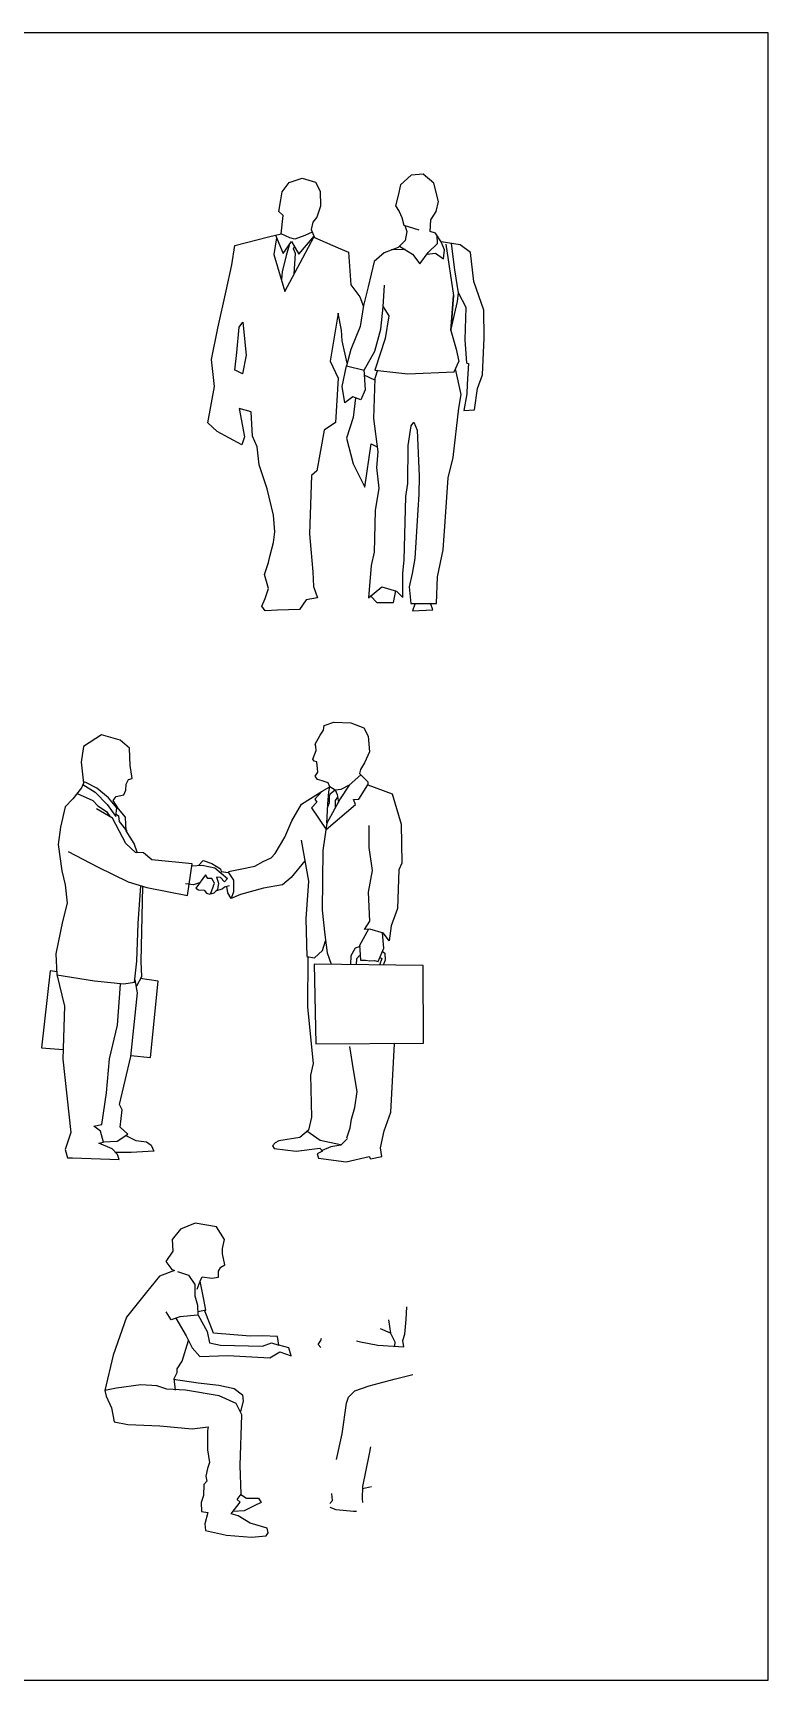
# Model space of a CAD drawing. Header units: centimetres. Extents: x 56177 to 99483, y 493 to 15482.
# Drawn here: x 58667 to 58965, y 3838 to 4505 of the extents above; entities that cross this region are included whole.
import ezdxf

# ---------------------------------------------------------------- set-up
doc = ezdxf.new("R2010")
doc.units = ezdxf.units.CM
doc.header["$MEASUREMENT"] = 0

msp = doc.modelspace()

# ---------------------------------------------------------------- linework, layer by layer
for p, q in [((58836.06, 4384.64), (58837.1, 4398.89)), ((58838.66, 4396.47), (58839.18, 4399.93)), ((58836.06, 4384.64), (58838.66, 4396.47))]:
    msp.add_line(p, q)
for points in [[(56177.13, 3837.88), (58964.56, 3837.88), (58964.56, 4505.25), (56177.13, 4505.25)], [(58780.65, 4127.98), (58781.28, 4095.72), (58824.98, 4095.93), (58824.77, 4127.35)]]:
    msp.add_lwpolyline(points, close=True)
for points in [[(58793.96, 4371.43), (58792.04, 4380.48), (58791.77, 4384.87), (58790.39, 4391.73), (58787.1, 4372.25), (58790.39, 4365.39), (58789.31, 4347.43), (58784.7, 4344.28), (58781.75, 4327.79), (58779.61, 4325.92), (58778.77, 4302.28), (58779.32, 4296.09), (58780.13, 4286.93), (58780.4, 4281.01), (58782.01, 4276.43), (58777.43, 4275.62), (58774.74, 4271.58), (58765.84, 4271.31), (58760.72, 4271.04), (58759.37, 4272.93), (58760.72, 4276.16), (58762.07, 4280.2), (58760.45, 4285.85), (58762.07, 4290.7), (58762.61, 4293.12), (58764.22, 4298.78), (58764.76, 4303.09), (58764.22, 4309.82), (58761.53, 4320.56), (58758.29, 4330.25), (58757.49, 4337.52), (58755.6, 4341.83), (58755.06, 4351.79), (58750.21, 4353.14), (58752.37, 4341.56), (58751.29, 4338.33), (58741.32, 4343.72), (58737.54, 4347.22), (58740.19, 4362.06), (58739, 4373), (58741.62, 4385.6), (58744.95, 4400.81), (58747.33, 4411.27), (58748.52, 4419.12), (58762.08, 4422.68), (58767.32, 4423.87), (58768.1, 4431.32), (58766.39, 4432.9), (58767.18, 4437.62), (58767.7, 4440.9), (58770.46, 4444.71), (58775.72, 4446.42), (58781.23, 4444.84), (58783.07, 4441.17), (58783.2, 4435.13), (58781.76, 4430.54), (58780.05, 4428.57), (58779.39, 4425.55), (58780.84, 4422.4), (58790.43, 4418.2), (58794.5, 4416.36), (58795.55, 4403.16), (58799.08, 4398.34), (58800.61, 4394.4)], [(58842.55, 4371.4), (58843.14, 4371.27), (58842.62, 4362.96), (58842.44, 4358.98), (58841.23, 4352.23), (58845.56, 4352.57), (58846.77, 4361.23), (58848.85, 4366.77), (58849.55, 4381.66), (58849.37, 4392.91), (58845.39, 4404.51), (58844, 4416.28), (58839.84, 4419.4), (58832.05, 4420.61), (58829.84, 4424.11), (58827.67, 4424.83), (58827.91, 4429.52), (58830.13, 4432.93), (58831.04, 4437.02), (58829.07, 4444.44), (58824.83, 4448.07), (58819.98, 4447.62), (58815.58, 4443.68), (58814.68, 4439.44), (58813.61, 4435.2), (58815.13, 4432.93), (58816.19, 4430.51), (58816.95, 4427.33), (58823.01, 4425.52)], [(58817.4, 4427.2), (58818.13, 4424.84), (58817.58, 4421.13), (58814.68, 4418.38), (58809.04, 4416.17), (58804.91, 4412.6), (58802.57, 4402.42), (58800.68, 4394.81), (58799.29, 4386.33), (58795.48, 4376.98), (58793.75, 4370.4), (58800.85, 4368.67), (58805.19, 4376.29), (58807.61, 4385.29), (58808.65, 4394.29), (58810.9, 4390.66), (58809.35, 4381.48), (58805.19, 4368.67), (58818.53, 4367.12), (58837.42, 4367.98), (58839.32, 4372.14)], [(58765.37, 4422.27), (58764.3, 4415.54), (58768.81, 4400.45), (58776.02, 4414.07), (58780.66, 4422.79)], [(58764.92, 4423.33), (58768.13, 4415.88), (58771.51, 4420.72), (58774.44, 4415.65), (58780.62, 4422.87)], [(58779.88, 4424.5), (58776.92, 4423.2), (58772.75, 4421.73), (58770.72, 4422.18), (58767.32, 4423.87)], [(58770.49, 4419.25), (58769.26, 4415.09), (58767.68, 4408.44), (58767.36, 4405.28)], [(58772.56, 4407.54), (58773.09, 4415.88), (58772.3, 4417.79), (58772.63, 4418.78)], [(58815.26, 4418.92), (58820.43, 4415.67), (58823.47, 4411.74), (58826.8, 4416.28), (58830.59, 4419.91), (58830.46, 4423.28)], [(58826.34, 4415.67), (58829.83, 4415.98), (58833.01, 4413.71), (58833.47, 4417.34), (58832.1, 4420.67)], [(58833.99, 4419.63), (58837.1, 4398.89), (58836.06, 4384.64), (58838.14, 4377.12), (58839.32, 4372.14)], [(58842.55, 4371.42), (58841.77, 4381.01), (58842.29, 4393.97), (58839.18, 4399.93), (58837.62, 4409.26), (58836.32, 4419.89)], [(58817.55, 4417.49), (58812.04, 4417.35)], [(58808.65, 4394.29), (58809.08, 4403.1)], [(58748.55, 4368.64), (58749.3, 4375.77), (58750.3, 4386.03), (58751.8, 4388.03), (58753.06, 4374.64), (58751.55, 4367.14), (58748.42, 4368.76)], [(58793.09, 4355.4), (58791.93, 4361.97), (58793.75, 4370.4)], [(58800.73, 4368.9), (58801.28, 4360.58), (58799.51, 4356.63), (58796.37, 4357.85), (58793.09, 4355.4)], [(58805.19, 4364.57), (58800.89, 4366.53)], [(58806.34, 4368.59), (58805.21, 4365.22), (58804.73, 4349.02), (58806.45, 4335.55), (58805.94, 4329.11), (58806.91, 4320.75), (58805.29, 4311.71), (58804.97, 4294.92), (58803.68, 4289.43), (58802.69, 4276.32), (58808.1, 4280.77), (58813.99, 4279.02), (58816.53, 4276.48), (58816.53, 4286.33), (58817.17, 4291.57), (58817.79, 4317.48), (58818.59, 4322.68), (58818.79, 4338.08), (58819.99, 4346.08), (58820.99, 4347.48), (58822.4, 4344.28), (58823.2, 4325.68), (58823, 4318.28), (58822.6, 4312.08), (58821.4, 4292.29), (58820.39, 4286.29), (58819.19, 4280.89), (58819.84, 4274.12), (58830.17, 4274.12), (58830.68, 4284.94), (58832.95, 4295.77), (58833.7, 4307.35), (58834.96, 4324.97), (58836.98, 4333.27), (58839.24, 4353.16), (58840.25, 4358.7), (58837.94, 4369.11)], [(58797.45, 4357.43), (58796.41, 4349.48), (58793.79, 4341.11), (58796.41, 4330.64), (58801.13, 4321.22), (58803.75, 4338.75), (58806.19, 4337.61)], [(58803.54, 4277.06), (58806.06, 4274.54), (58812.84, 4274.43), (58813.72, 4279.24)], [(58821.38, 4273.77), (58820.51, 4271.15), (58828.72, 4271.48), (58827.84, 4274.21)], [(58745.9, 4165.49), (58750.6, 4166.39), (58756.59, 4167.69), (58759.99, 4169.58), (58763.19, 4170.98), (58764.79, 4172.78), (58768.71, 4179.34), (58771.56, 4186.01), (58775.46, 4192.81), (58783.83, 4198.03), (58787.02, 4199.82), (58786.32, 4201.46), (58783.9, 4202.23), (58781.96, 4202.7), (58781.07, 4204.16), (58782.1, 4205.67), (58781.76, 4209.86), (58780.66, 4210.21), (58780.11, 4210.96), (58781.41, 4214.51), (58781.32, 4216.15), (58780.98, 4217.1), (58783.07, 4220.78), (58784.38, 4222.74), (58784.7, 4224.59), (58788.62, 4226), (58795.49, 4225.78), (58800.83, 4223.72), (58802.46, 4220.34), (58803, 4213.92), (58801.04, 4209.57), (58799.41, 4206.85), (58798.97, 4205.22), (58802.35, 4201.84), (58802.35, 4200.64), (58812.31, 4196.99), (58815.85, 4184.7), (58816.16, 4168.87), (58814.93, 4166.11), (58814.4, 4150.53), (58811.82, 4143.47), (58811, 4137.37), (58808.7, 4140.49), (58803.26, 4142.12), (58801.09, 4141.98), (58803.26, 4145.37), (58802.72, 4157.18), (58804.21, 4165.86), (58802.86, 4175.22), (58802.86, 4184.18)], [(58709.09, 4172.95), (58707.77, 4176.89), (58704.49, 4181.97), (58704.16, 4187.56), (58701.36, 4190.84), (58699.23, 4194.29), (58700.38, 4195.93), (58703.5, 4196.58), (58704.32, 4198.39), (58704.49, 4200.85), (58705.47, 4202.82), (58706.95, 4203.15), (58706.29, 4206.76), (58706.13, 4208.24), (58705.8, 4215.46), (58702.02, 4218.74), (58694.46, 4220.88), (58687.23, 4216.12), (58686.25, 4209.72), (58687.16, 4201.32), (58686.41, 4199.37), (58682.8, 4194.94), (58679.68, 4191.66), (58677.87, 4183.45), (58676.88, 4176.39), (58678.36, 4165.72), (58679.68, 4160.14), (58680.54, 4152.71), (58678.69, 4145.29), (58675.9, 4132.08), (58676.37, 4123.74), (58679.5, 4110.91), (58678.76, 4089.41), (58682.09, 4059.75), (58679.76, 4052.81), (58680.67, 4049.52), (58682.77, 4049.42), (58701.62, 4048.8), (58701.01, 4050.85), (58698.75, 4053.1), (58693.43, 4055.35), (58695.27, 4055.76), (58694.04, 4060.26), (58691.38, 4062.31), (58694.66, 4062.92), (58696.5, 4075.81), (58697.73, 4089.52), (58701.01, 4103.23), (58702.23, 4119.81)], [(58799.58, 4204.61), (58794.82, 4200.4), (58791.21, 4194.87), (58785.84, 4185.1), (58786.16, 4192.71), (58786.64, 4197.76), (58786.97, 4199.79)], [(58686.91, 4200.79), (58691.95, 4197.61), (58696.72, 4192.57), (58700.28, 4187.75), (58700.7, 4191.35), (58697.36, 4195.27), (58692.53, 4199.2), (58688.18, 4201.53), (58687.11, 4201.76)], [(58783.83, 4198.03), (58780.89, 4194.81), (58781.75, 4193.57), (58779.53, 4191.35), (58785.47, 4182.48)], [(58785.47, 4182.48), (58797.36, 4192.59), (58796.59, 4194.68), (58798.68, 4194.79), (58802.35, 4200.64)], [(58786.38, 4195), (58787.2, 4197.12), (58789.21, 4198.64), (58789.93, 4196.72), (58790.45, 4193.49)], [(58786.96, 4199.97), (58789.21, 4198.64), (58791.53, 4198.8), (58795.16, 4200.7)], [(58684.59, 4197.14), (58690.92, 4194.24), (58692.93, 4192.09), (58696.56, 4189.81), (58697.95, 4187.61)], [(58786.1, 4191.3), (58786.8, 4193.51), (58786.86, 4196.25)], [(58790.09, 4195.59), (58789.21, 4194.31), (58789.21, 4191.22)], [(58680.96, 4173.53), (58692.91, 4167.39), (58705.21, 4161.24), (58712.77, 4158.96), (58729.29, 4155.8), (58731.22, 4168.62), (58714.88, 4170.2), (58711.54, 4173.01), (58708.2, 4173.18), (58704.33, 4176.87), (58698.89, 4187.05), (58692.38, 4190.92)], [(58700.38, 4188.75), (58701.34, 4188.01), (58701.66, 4185.68), (58704.67, 4181.79)], [(58785.84, 4185.1), (58784.09, 4174), (58783.82, 4149.83), (58784.92, 4139.8), (58785.86, 4132.59), (58787.55, 4127.88)], [(58775.34, 4178.14), (58778.36, 4161.59), (58777.28, 4146.33), (58777.71, 4131.07), (58780.78, 4130.5), (58783.98, 4133.53), (58785.23, 4137.45)], [(58731.01, 4167.79), (58735.31, 4167.99), (58740.41, 4166.99), (58745.5, 4162.7), (58744.3, 4161.3), (58742.7, 4162.99), (58741.01, 4163.19), (58741.81, 4160.8), (58741.51, 4158.2), (58740.01, 4156.71), (58738.61, 4156.31), (58740.21, 4160.8), (58739.21, 4162.6), (58737.61, 4162.7), (58736.61, 4164.09), (58732.71, 4158.8), (58733.81, 4158), (58736.01, 4157.9), (58737.01, 4156.71), (58738.31, 4156.31)], [(58733.71, 4167.89), (58735.61, 4169.88), (58739.21, 4168.68), (58742.7, 4166.59), (58743, 4165.49), (58745.8, 4165.09)], [(58745.8, 4165.19), (58747.9, 4162), (58748, 4157.3), (58747, 4154.61), (58745.6, 4156.91), (58745.2, 4159.4)], [(58776.85, 4169.76), (58771.26, 4163.1), (58767.81, 4160.09), (58760.07, 4158.8), (58750.82, 4156.22), (58747, 4154.61)], [(58676.4, 4123.6), (58691.69, 4121.23), (58703.58, 4119.98), (58707.84, 4120.69), (58708.72, 4129.2), (58709.26, 4144.45), (58710.37, 4159.69)], [(58708.72, 4119.1), (58710.85, 4123), (58710.5, 4129.02), (58711.17, 4159.44)], [(58734.21, 4160.9), (58731.71, 4160.1), (58728.52, 4160.5)], [(58740.81, 4157.6), (58743.3, 4158.4), (58744.3, 4159.3), (58746.4, 4159.8)], [(58802.72, 4142.08), (58798.96, 4135.48), (58799.18, 4133.77), (58799.39, 4129.6), (58801.42, 4129.5), (58803.24, 4129.28), (58805.05, 4129.39), (58806.55, 4129.07), (58808.9, 4134.41), (58808.33, 4140.6)], [(58799.28, 4135.16), (58797.25, 4134.41), (58795.54, 4131.31), (58795.38, 4127.77)], [(58797.76, 4127.73), (58797.89, 4130.24), (58798.96, 4131.42)], [(58808.3, 4133.04), (58809.22, 4132.38), (58809.44, 4129.5), (58808.61, 4127.58)], [(58676.45, 4124.8), (58673.68, 4125.19), (58670.14, 4094.1), (58678.89, 4093.32)], [(58778.11, 4131), (58777.88, 4110.51), (58780.2, 4087.7), (58779.13, 4083.02), (58779.56, 4065.99), (58778.28, 4060.67), (58774.87, 4057.69), (58766.35, 4056.41), (58764.85, 4055.56), (58763.79, 4054.28), (58764.43, 4053.21), (58773.38, 4052.15), (58782.97, 4053.43), (58784.03, 4052.15), (58781.9, 4051.09), (58782.36, 4049.39), (58793.59, 4047.88), (58802.99, 4050.06), (58803.49, 4049.06), (58808.02, 4050.06), (58807.51, 4053.58), (58809.02, 4060.45), (58811.71, 4067.99), (58813.22, 4095.63)], [(58807.28, 4130.72), (58808.05, 4130.24), (58807.1, 4127.6)], [(58695.21, 4055.99), (58700.8, 4056.17), (58705.1, 4059.03), (58702.03, 4061.9), (58702.85, 4068.86), (58701.82, 4071.11), (58706.33, 4090.55), (58708.99, 4116.33), (58708.17, 4121.65)], [(58706.36, 4090.87), (58714.37, 4090.16), (58717.49, 4121.04), (58710.09, 4122.19)], [(58793.93, 4057.6), (58795.27, 4061.62), (58795.77, 4065.14), (58797.12, 4069.83), (58798.12, 4076.36), (58796.61, 4085.08), (58795.1, 4094.63)], [(58704.39, 4058.56), (58708.42, 4056.55), (58712.73, 4055.92), (58714.63, 4054.65), (58715.65, 4052.11), (58706.51, 4051.61), (58700.25, 4051.61)], [(58777.66, 4060.45), (58783.03, 4056.59), (58791.25, 4054.92)], [(58794.1, 4057.26), (58791.41, 4054.58), (58787.39, 4053.91), (58783.87, 4052.41)], [(58724.47, 3955.35), (58723.97, 3960.1), (58725.17, 3962.51), (58725.11, 3963.96), (58727.18, 3967.03), (58729.77, 3975.4), (58731.22, 3972.43), (58734.31, 3968.92), (58745.69, 3969.34), (58762.68, 3968.5), (58766.78, 3970.92), (58771.3, 3969.3), (58770.42, 3972.45), (58766.34, 3973.55), (58765.72, 3977.02), (58759.69, 3977.41), (58754.76, 3977.17), (58739.8, 3978.42), (58738.55, 3981.94), (58736.14, 3987.69), (58736.75, 3987.81), (58735.89, 3992.11), (58734.49, 3999.44), (58735.24, 4001.32), (58739.2, 4000.69), (58741.85, 4001.07), (58741.85, 4003.52), (58742.79, 4005.22), (58744.49, 4006.16), (58743.55, 4010.51), (58743.55, 4012.77), (58744.3, 4016.36), (58741.09, 4021.46), (58732.4, 4022.97), (58726.54, 4020.51), (58723.14, 4016.36), (58723.33, 4011.64), (58720.49, 4007.49), (58723, 4004.21), (58724.06, 4003.84), (58717.99, 4001.55), (58712.66, 3995.05), (58704.65, 3984.88), (58699.14, 3969.54), (58695.8, 3955.21), (58696.3, 3952.87), (58698.47, 3948.21), (58699.64, 3942.54), (58705.15, 3941.37), (58718.16, 3940.87), (58731.18, 3939.71), (58737.68, 3940.54), (58737.48, 3938.84), (58737.37, 3931.2), (58738.29, 3925.99), (58737.48, 3923.55), (58736.79, 3920.43), (58737.13, 3918.46), (58735.98, 3917.07), (58735.86, 3912.67), (58734.82, 3909.89), (58734.96, 3906.14), (58737.56, 3905.75), (58736.37, 3901.13), (58736.58, 3898.47), (58745.18, 3896.53), (58755.31, 3895.71), (58761.25, 3896.32), (58761.96, 3897.55), (58761.55, 3899.49), (58754.7, 3901.43), (58749.78, 3904.4), (58747.02, 3905.22), (58750.6, 3910.02), (58749.48, 3911.05), (58751.01, 3913.19), (58750.59, 3924.77), (58751.28, 3945.3), (58749.1, 3950), (58742.21, 3952.99), (58728.55, 3955.4), (58720.97, 3955.74), (58716.95, 3957.12)], [(58725.24, 4003.43), (58729.67, 4001.88), (58732.34, 3998.21), (58732.34, 3993.55), (58733.34, 3989.71), (58733.51, 3985.71), (58726.17, 3985.04), (58722.67, 3983.88), (58720.66, 3987.04)], [(58733.21, 3996.24), (58734.49, 3999.44)], [(58724.62, 3984.49), (58728.83, 3977.34), (58729.77, 3975.4)], [(58733.45, 3987.19), (58736.14, 3987.69)], [(58733.61, 3985.76), (58737.26, 3979.16), (58738.24, 3974.53), (58742.74, 3973.55), (58759.73, 3973.13), (58763.39, 3974.53), (58766.34, 3973.55)], [(58797.77, 3975.28), (58799.36, 3974.92), (58806.43, 3973.58), (58816.96, 3972.94), (58816.53, 3975.41), (58817.39, 3977.98), (58817.93, 3983.99), (58818.14, 3989.04)], [(58807.38, 3980.3), (58811.38, 3978.63)], [(58810.72, 3983.8), (58811.55, 3978.46), (58813.39, 3974.96), (58813.19, 3973.17)], [(58783.34, 3972.58), (58782.26, 3973.9), (58783.34, 3975.51), (58783.63, 3976.45)], [(58717.06, 3957.05), (58710.45, 3957.49), (58700.53, 3956.17), (58695.81, 3955.16)], [(58723.67, 3959.79), (58733.7, 3958.36), (58742, 3957.36), (58748.16, 3956.07), (58751.59, 3953.5), (58751.88, 3950.92), (58750.73, 3946.63)], [(58789.64, 3927.29), (58792.05, 3937.63), (58793.73, 3950.03), (58794.61, 3952.5), (58797.16, 3955.05), (58802.99, 3957.05), (58813.05, 3959.84), (58820.56, 3961.75)], [(58803.43, 3932.38), (58802.89, 3929.55), (58800.17, 3916.34), (58800.08, 3911.38), (58800.2, 3909.77)], [(58750.96, 3913.13), (58753.21, 3911.6), (58758.07, 3911.6), (58759.15, 3909.8), (58756.63, 3908.54), (58752.31, 3906.38), (58747.76, 3906.21)], [(58786.98, 3909.46), (58788.11, 3910.58), (58787.76, 3913.4)], [(58787.76, 3913.4), (58787.76, 3913.41)], [(58803.89, 3916.14), (58800.16, 3915.37)], [(58797.77, 3906.17), (58796.62, 3906.15), (58789.53, 3906.86), (58787.18, 3907.75)]]:
    msp.add_lwpolyline(points)

doc.saveas('drawing.dxf')
